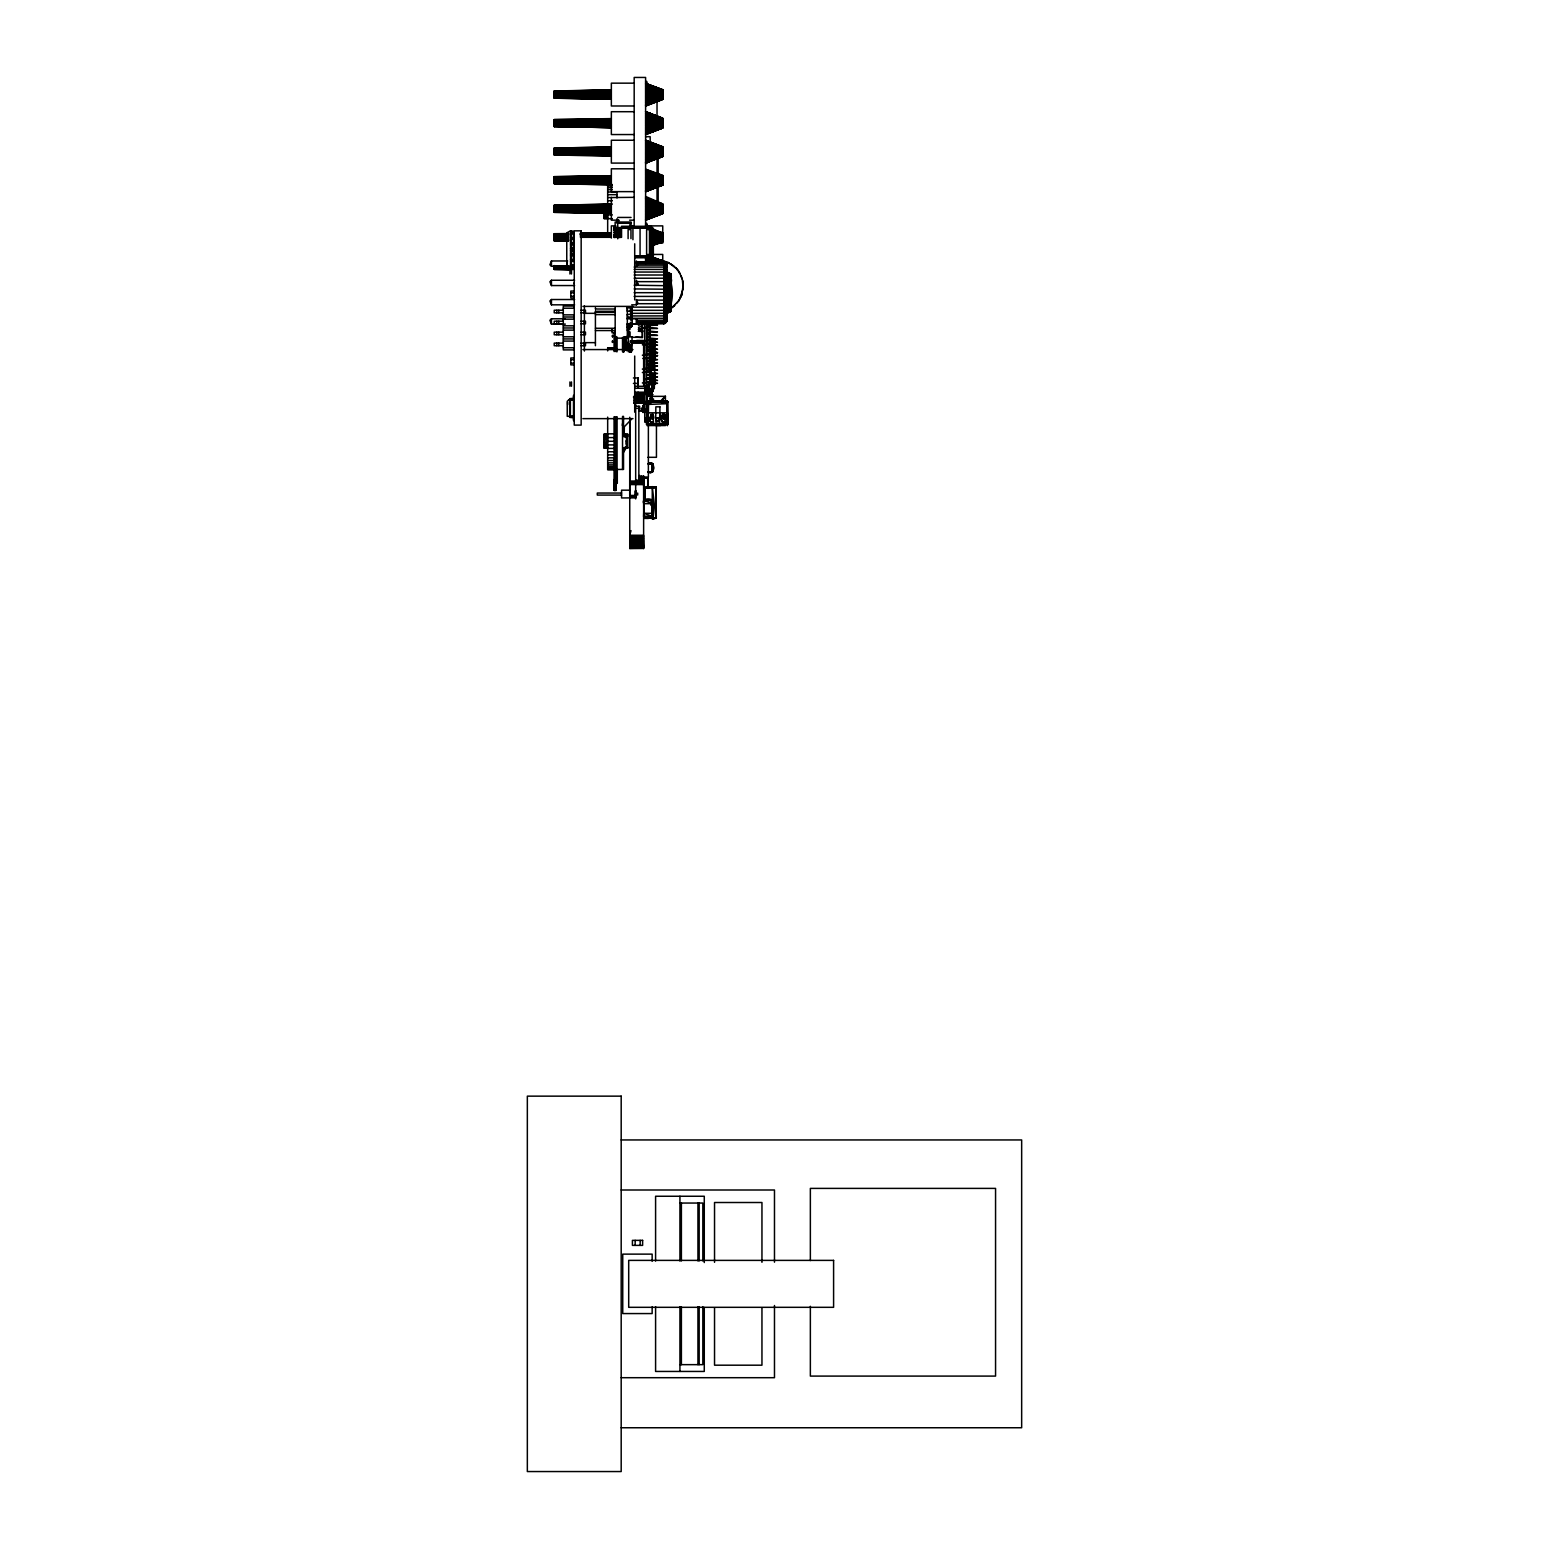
<?xml version="1.0" encoding="UTF-8"?>
<svg xmlns="http://www.w3.org/2000/svg" width="1549" height="1549" viewBox="0 0 1549 1549"><rect width="100%" height="100%" fill="white"/><g stroke="black" fill="none" stroke-linecap="round" stroke-linejoin="round"><path stroke-width="1.5" d="M615.166 233.376L614.082 234.867L614.062 237.5L615.166 237.5C616.696 233.609 612.533 230.588 615.166 233.86M622.562 425.685L623.24 416.41M627.016 343.452L624.189 343.452L624.402 350.268L624.925 337.159L624.886 344.323M625.719 337.159L625.118 344.323L625.389 337.159M628.139 351.623L628.139 342.116M629.746 417.243L629.707 495.448L635.671 495.448M631.237 344.807L631.237 352.01L631.585 344.807L627.945 344.807M631.527 344.807L631.334 352.049M631.605 351.642L631.585 344.807M643.203 399.022L643.203 398.016M642.99 411.937L643.145 408.742L643.125 412.576M643.222 398.016L643.222 399.022M642.854 324.69L643.203 322.87M643.261 410.253L642.874 411.472M644.132 487.625L643.745 477.847L643.919 488.187M644.674 487.567L644.578 501.547L644.674 487.567L656.195 487.219L656.156 518.218L644.539 517.502L655.924 518.237L652.265 518.721L655.924 518.237L652.265 518.179L652.265 486.676L644.926 487.451L644.946 501.566M667.193 401.114L646.572 401.114M647.095 392.691C645.081 380.318 652.013 392.246 649.767 388.935M646.959 398.674L647.037 398.267M647.85 386.882L649.902 389.864L648.973 387.192L646.572 387.076L646.572 389.573L649.902 389.69L648.508 386.921L649.864 389.864L647.985 389.903L649.922 389.767L649.631 388.412L647.734 388.47L646.591 393.562L648.741 393.485L649.825 391.297L648.741 393.465L646.591 393.64L649.902 390.813L648.973 393.31L646.591 393.562L649.593 390.987L648.257 387.018L646.591 386.921L646.572 390.58L649.418 390.813L648.973 393.31L646.572 393.272L649.864 391.045M647.927 486.541L647.927 484.818M647.927 481.913L647.927 485.67M646.572 390.406L649.902 390.561L647.772 393.504L649.844 390.542L648.973 393.291L647.753 393.62L649.864 390.561L648.973 393.117L646.572 393.427C651.548 393.911 649.244 389.109 646.572 389.399M646.572 389.07C654.085 390.948 644.5 385.527 648.644 387.618C648.799 394.298 649.573 385.469 646.727 386.456M646.572 392.168C657.725 390.29 639.698 396.35 649.709 389.961C650.348 388.121 645.004 386.437 648.973 387.482C648.063 394.201 652.381 386.534 646.591 386.843L649.302 387.715L646.572 387.211C654.162 387.444 645.042 393.601 647.443 392.788C653.078 391.82 644.655 388.45 648.237 386.882L646.591 386.843C649.612 386.34 650.406 392.284 647.85 393.601C647.075 393.736 651.413 390.135 644.771 391.277M646.572 388.76L648.663 389.089L648.489 393.446L649.709 390.522L647.734 390.406L649.612 388.76L648.973 387.211L646.591 387.018L649.554 388.412L648.237 388.392L648.973 387.734L649.593 389.496L648.741 387.211L646.591 386.921L648.508 387.076L648.837 391.355L648.489 387.908L646.572 388.47M655.672 424.503L656.137 425.452L655.982 421.812L659.506 421.812L660.242 425.53M659.642 417.92L656.098 417.92L656.292 421.057L656.524 418.191M656.389 418.075L656.389 420.979L659.39 420.979L659.39 418.075L659.235 420.689L656.505 420.747L659.584 420.999L659.777 412.828M655.827 423.652C654.646 427.524 668.122 423.864 656.137 425.336M667.329 418.191C668.335 434.572 667.89 402.527 666.767 418.191C667.832 395.092 667.387 447.816 667.116 413.951M616.27 482.707L616.27 484.701M624.383 344.323L624.402 337.159L624.228 344.323M624.731 344.323L624.615 337.159L624.286 350.268L624.189 343.452M625.486 344.323L625.99 337.159L625.893 350.268M625.932 337.159L626.028 344.323M627.093 442.181L627.093 440.342L626.435 444.408L626.435 440.323L626.454 442.181M643.029 323.005L643.067 323.993M646.436 401.636L667.89 401.636L644.171 401.636L644.287 403.844M647.637 488.225L647.927 477.75L639.001 477.673L647.831 477.847L647.927 488.419L647.656 478.021M647.346 391.084L649.883 390.987L648.257 393.465L649.341 390.542L647.346 389.748L649.302 390.251L649.186 391.723L646.727 393.291L649.244 392.091L649.38 390.561L647.346 390.755L649.651 390.619L648.024 393.427L649.128 393.059L648.005 393.427L649.399 390.561L648.489 393.427L646.591 393.562L648.741 393.407L648.489 389.883L647.753 393.582L649.302 390.619L648.508 386.921L649.709 389.961L647.346 390.406L649.902 390.716L647.54 390.522M647.366 386.882C648.876 389.148 651.393 391.374 646.979 393.582M647.056 393.272L649.263 392.768L646.591 393.349C651.664 392.981 647.908 383.668 648.818 392.42C650.077 387.831 646.94 396.002 649.38 392.42C647.869 388.296 649.07 393.523 649.283 392.42C650.135 389.206 647.598 395.828 648.779 390.987C648.876 388.547 648.76 385.972 646.979 386.94M647.734 389.728L649.825 389.186M649.825 391.297C646.436 391.297 647.947 395.072 649.283 391.723C644.171 395.014 652.129 391.161 647.734 390.077C649.573 388.392 650.173 393.988 646.572 393.117L648.702 392.42L648.218 389.07L648.257 392.691L649.283 391.548M654.898 340.064C651.258 337.179 650.832 346.318 652.691 339.754L646.572 339.56L649.98 339.56L650.018 340.993M654.414 424.271L648.934 424.503L653.852 424.31M654.356 357.277L654.743 355.283M646.572 358.322L654.743 356.832M656.292 517.889L655.905 487.064M659.951 424.542L660.939 424.503M665.896 424.174L655.169 424.29L665.896 424.136M615.185 231.111C611.952 228.265 617.935 231.459 614.082 232.892M616.27 484.217L616.212 490.336L616.231 489.174M623.008 424.445L622.562 425.607L622.543 423.574M623.995 341.922L624.015 337.159L624.034 344.323M624.266 350.268L624.208 337.159M624.421 337.159L624.46 350.268L624.402 343.452M627.093 443.304L627.093 444.408L627.074 442.762M643.222 410.059L643.087 410.175M642.971 402.178L643.242 402.391M646.727 393.291C649.128 393.988 650.58 389.438 648.276 391.723C654.472 394.782 653.775 386.553 652.187 383.436C653.484 386.379 654.782 394.976 648.198 391.897C650.018 389.535 646.223 387.25 648.954 387.424C647.23 387.463 651.606 388.954 647.346 387.502C645.391 388.16 652.265 388.334 648.257 387.076C645.507 386.108 652.052 388.044 647.908 389.186C650.657 391.49 649.321 386.379 647.095 387.134M647.133 392.884L648.489 393.369L649.38 391.045M646.959 390.755C650.309 391.645 650.367 386.263 646.572 387.812C648.218 386.011 651.393 390.096 646.572 387.579C649.612 384.617 648.45 390.658 649.554 389.128M649.283 388.935C647.424 384.81 650.58 391.432 648.14 389.051C650.193 389.167 645.856 386.108 649.36 388.412M648.237 389.922C648.605 387.831 650.832 390.154 647.346 387.308M650.212 324.438L657.512 324.98L649.96 325.619M652.942 370.385L653.271 365.351M643.9 503.677C640.202 497.287 655.982 497.384 652.652 503.677L643.706 503.677L643.726 500.191L652.652 500.191L652.652 516.785L643.648 516.495L643.706 513.3L652.729 513.3L652.439 516.959L644.19 516.785L652.652 516.785M652.671 500.037L652.478 516.495L652.729 500.482L643.648 500.482M653.058 368.681L652.826 370.385L654.569 370.385L654.588 365.061L648.876 365.002M655.924 518.218L652.265 518.625L656.156 517.792L656.156 487.18M667.561 413.951L666.883 420.495L667.387 413.951M614.082 231.982L615.185 230.704M631.005 344.807L630.792 351.972M647.133 387.424C651.045 391.548 649.631 386.94 647.908 390.077C648.121 391.49 650.832 392.381 646.572 392.555M649.302 390.987L647.772 393.349L649.767 390.987M649.283 389.864C648.605 391.239 647.966 385.411 649.147 388.237C648.16 389.845 649.709 386.224 647.385 387.599C647.23 387.85 651.18 388.141 646.572 388.179M647.734 388.76C649.128 389.031 647.966 388.586 649.147 388.47C647.598 382.526 650.541 397.841 648.179 384.462M650.406 339.696L651.761 340.025M654.743 344.556L654.394 342.949M667.58 423.613L667.329 422.625M629.727 351.972L629.165 344.807M630.172 351.972L629.456 344.807M630.482 351.972L630.424 344.807M647.056 387.928L649.128 388.179M648.237 388.973C649.128 386.65 648.295 390.406 648.663 389.728M647.927 477.75L647.85 488.342L647.927 477.75L647.695 486.134M649.108 390.987L647.385 393.252L649.321 391.355M649.302 392.42L646.572 392.304M650.851 375.42L649.844 375.574L652.303 374.994L649.941 375.536L650.018 374.219M652.168 360.084L652.187 357.625L654.394 359.058L653.949 340.354M614.101 229.601L614.14 227.141M642.854 409.401L643.125 410.001M646.572 393.194L649.128 392.613M648.973 388.102L646.572 387.695M649.186 392.42L647.734 392.575L648.741 393.272M654.937 376.659L654.491 381.364L654.491 376.969M615.224 227.451L615.185 229.949L614.101 229.949M615.108 227.141L615.205 229.271L614.101 229.271M646.611 393.117C651.567 391.239 646.533 390.58 649.573 391.897M648.741 387.095L649.147 388.644M648.954 392.768C647.54 392.981 649.38 391.568 647.753 393.194M652.478 361.169L652.981 369.088M648.198 471.942L652.729 471.593L652.478 463.596L652.652 471.806L648.198 471.98C655.401 475.988 655.053 460.208 648.198 463.635C655.576 459.511 655.324 475.737 648.315 471.98M623.027 425.162L623.24 424.581M631.721 319.985L631.837 307.302L627.326 307.902M644.791 392.207L644.771 394.182L644.752 392.207L635.4 392.207M644.771 386.301L644.752 388.276L635.4 388.276M647.482 393.272L648.257 392.575M652.729 367.249L652.187 361.401M647.734 391.568C657.938 395.557 649.844 381.674 652.594 384.152M652.884 414.377L653.446 422.199C645.023 425.53 653.755 406.187 653.562 418.307L650.619 418.307L651.103 414.435M652.884 415.055C649.689 413.486 648.295 425.297 653.523 422.374M652.478 463.596L652.652 471.806M644.539 501.586L644.539 487.877L652.265 486.676L655.905 517.947L656.292 487.548M662.314 422.199L665.044 422.238L664.579 416.061C653.872 417.765 671.859 431.029 664.811 414.551C660.416 412.208 661.791 422.083 662.314 422.238M664.482 415.055C660.068 414.512 666.051 417.804 664.482 414.919M649.128 390.116L648.276 391.568L652.652 391.452L652.71 383.842L652.652 391.723L652.187 383.726M652.323 463.538L648.198 463.577L652.497 463.751L648.257 463.577L652.187 463.519L652.187 472.058L648.198 471.709C657.976 476.802 650.251 451.746 652.613 471.516L652.729 464.042L648.198 464.042L652.187 463.674M650.018 337.527L649.98 336.094C645.526 334.836 645.526 338.805 649.98 337.527L650.018 336.094M649.98 336.094L649.98 332.628C645.526 331.37 645.526 335.339 649.98 334.061L650.018 329.163M650.018 330.924L649.98 329.163C645.526 327.904 645.526 331.873 649.98 330.595M646.572 327.129L646.572 325.697L650.309 324.806M646.572 354.857L646.572 353.424L649.98 353.424L650.018 354.857M650.793 350.055C646.398 348.506 644.597 352.378 649.98 351.391L650.018 349.958M650.018 347.925L649.98 346.492C645.526 345.233 645.526 349.203 649.98 347.925L649.844 344.149L650.793 344.323M646.572 344.459L646.572 343.026L649.98 343.026L650.018 344.459M652.652 378.324C650.406 375.207 641.964 379.931 649.98 379.118L650.018 377.685M650.018 379.118L649.98 374.219C640.337 375.303 654.298 375.342 654.569 375.729M642.351 372.554L649.98 370.753L649.98 374.219M646.572 368.72L646.572 367.287L649.98 367.287L649.98 370.753M649.98 367.287L649.98 363.821C645.526 362.543 645.526 366.532 649.98 365.254L650.018 363.821M649.98 363.821L649.98 360.355C645.526 359.078 645.526 363.066 649.98 361.788L650.018 360.355M646.611 385.333L646.727 389.128M646.572 382.584C645.952 380.086 654.569 383.319 652.632 378.324M649.98 322.947L649.98 327.129L642.854 328.156M649.98 344.459L649.844 340.431M650.018 367.287L649.98 368.72L642.351 369.088M650.018 353.424L649.98 358.322L642.854 358.458M649.98 385.333C642.506 384.655 653.329 386.688 649.98 379.118M649.98 372.186L650.018 370.753M643.9 513.3L643.648 516.495L652.729 516.495L652.439 500.191L644.19 500.191L652.187 500.095M654.801 380.338L654.607 378.924M650.716 383.358L652.129 384.075L651.219 383.165M631.547 324.206L663.747 323.78L666.786 320.701L666.477 273.186L663.747 272.043L634.161 272.043M614.12 227.955L616.212 227.587L616.27 234.364M648.644 392.981L647.346 393.175L649.07 392.091M631.876 310.342L663.747 310.342C674.861 312.666 674.454 278.936 666.999 278.375M652.323 365.428L652.729 361.633L652.516 367.229L652.574 361.246M652.478 391.897L652.652 383.939L652.652 391.452L648.276 391.413L649.205 390.619M651.161 375.652L652.671 375.323M652.555 365.428L652.652 361.633M652.652 383.958L652.439 391.548L652.187 383.958M652.652 464.042L652.439 471.651L652.187 464.042M625.699 350.268L626.106 343.452L626.106 350.268M631.547 322.405L631.721 326.51L631.721 323.935M647.463 393.582L648.257 393.582M652.187 391.432L652.439 383.842L652.478 391.432M652.323 513.3L652.187 516.495L644.19 513.3M629.746 458.601L629.804 435.366M627.326 311.252L631.547 310.942L631.876 307.651L631.314 314.234L627.326 314.447M642.854 406.283C643.997 403.824 643.261 410.717 643.145 405.761M652.187 505.361L652.652 500.191M631.547 314.079L631.876 307.651L631.547 310.942M656.156 518.218L656.195 487.586L644.926 487.451M652.865 505.361L653 500.037L653.136 505.361L651.374 505.361L651.684 500.037L651.548 505.361M627.326 317.351L631.547 316.945L631.024 314.35M614.14 227.238L616.192 227.141M670.833 311.078L671.279 306.721M681.792 294.736L683.012 285.791M683.09 288.366L682.354 279.401M612.145 329.027L612.145 330.886M652.613 503.677L652.729 513.3L652.729 500.482M670.039 298.434C670.543 301.397 661.307 295.607 671.337 295.414M662.701 414.435L662.217 418.307L665.16 418.307L664.482 414.377M650.89 414.745L650.619 418.307L650.967 414.551M662.488 414.745L662.217 418.307L662.546 414.551M631.876 318.281L663.747 318.281C668.529 314.021 668.084 323.296 663.747 322.889L636.426 322.889M671.337 298.066L670.039 301.145M683.322 288.404L679.062 300.525L666.786 312.685L671.279 309.393L671.279 310.594L670.833 311.504L670.833 273.863C670.117 279.149 666.089 269.468 663.747 267.067L634.161 267.067M654.433 360.084L654.975 359.426M670.485 306.276L666.786 311.194L670.485 309.335L671.337 306.799L671.279 304.901L666.786 307.089L666.999 276.787C664.231 269.042 671.956 276.981 671.279 280.466M671.279 300.467L670.039 303.662M631.876 326.006L631.876 322.889M616.192 490.452L614.14 490.336L615.166 482.204L614.082 482.204L614.062 479.551L615.166 479.551L614.062 480.616M636.426 261.8L663.747 261.568L663.747 323.78L666.709 321.224M666.786 320.256L663.747 323.567L665.063 323.257M670.833 310.633L671.279 309.761L670.833 311.31M631.547 316.945L631.024 307.748M666.786 309.316L671.337 302.926L669.807 302.965M631.876 316.964L631.837 319.036M652.865 368.236L649.67 367.636M653.949 384.152L653.949 374.606M649.844 359.387L654.394 359.058L652.168 359.387M669.555 292.684L669.052 312.356L667.638 312.704M666.786 307.089L667.27 304.282L669.052 303.798L669.555 308.057M634.161 296.421L663.747 296.421L664.424 292.684M666.844 301.997C674.086 298.454 666.38 285.093 669.555 277.29L666.844 275.877M666.786 299.654L663.747 300.119L664.424 269.449L634.161 269.39M631.314 317.119L631.876 314.137M666.709 309.568L665.063 310.187M666.786 303.004L663.747 303.701L664.424 300.39M671.337 300.603L669.052 301.242L669.555 298.763M667.019 403.708L646.475 404.483M666.786 306.199L663.747 307.128L664.424 304.107M669.555 304.243L669.555 301.61M647.734 391.723L648.876 392.091M631.876 313.305L663.747 313.305L665.063 310.787L663.747 310.342L664.424 307.631M649.825 389.941L647.54 389.98M650.386 357.683L650.231 360.142L651.761 360.123L650.386 359.465M650.154 398.016C660.532 400.978 643.668 398.016 652.516 399.39M648.237 424.678L648.198 412.828L667.329 412.828M631.005 530.649L629.746 535.257L643.629 535.257M631.876 315.957L664.424 315.899L664.424 310.923M654.027 375.09L646.572 374.935M680.805 297.137L682.122 293.419M681.328 295.956L682.354 293.497M667.58 401.365L667.755 424.697L667.58 401.501M632.302 325.058L631.334 325.793M670.485 309.335L671.279 308.232L664.424 316.596L663.747 318.281L665.644 318.378M667.27 313.266L666.786 314.466L667.27 313.053M671.104 310.884L671.104 274.289M669.052 298.492L670.039 295.723M636.426 300.119L663.747 300.119L665.063 296.537L666.786 296.188M636.426 303.701L663.747 303.701L665.063 300.332L663.747 300.119M647.734 391.084L648.857 390.251L648.489 391.684M669.807 282.383C672.421 283.196 671.917 277.639 669.555 277.29M652.884 368.159L646.572 368.004M631.876 320.217L631.876 307.128L663.747 307.128L665.063 304.011L663.747 303.701M669.052 303.798L670.039 301.532L669.052 301.242M663.747 310.342L665.063 307.515L663.747 307.128M664.424 315.899C669.342 313.692 665.412 310.536 663.747 315.957L663.747 323.567M644.016 405.47L643.164 407.058M631.489 419.237L624.344 426.75L624.17 436.876M680.766 297.021L678.907 300.525M664.424 318.881L663.747 320.217L636.426 320.217M654.433 383.939L654.317 388.683L650.967 389.573M669.807 305.076L671.337 305.076L670.039 305.947M654.917 377.433L654.317 359.213M647.734 388.47L648.721 389.38M636.426 281.647L663.747 281.647C668.064 284.416 667.677 277.561 663.747 278.22L634.161 278.22M648.837 391.355L652.187 391.82L648.237 391.471M626.474 446.461L622.64 452.598L626.474 446.461L626.474 438.27L622.717 432.132M671.279 302.791L671.337 305.017M667.309 424.678L666.999 401.094M669.052 306.102L670.485 303.972M664.424 320.759L666.709 318.126L663.747 321.766L636.426 321.766M648.644 392.42L648.663 392.11M678.888 300.39L676.506 303.43M671.279 278.626L671.279 275.954M654.898 378.305L654.491 377.394L654.53 378.518M648.721 391.045L647.985 391.858M665.141 396.35L661.036 400.61M631.024 327.381L627.326 327.362M664.424 322.192L666.709 319.559L664.424 323.16M654.607 365.061L653.058 365.351M648.044 425.142L648.179 412.828M567.65 260.968L551.444 260.968L549.914 264.763L551.444 266.273L569.974 266.273M574.602 280.253L551.444 280.253L549.914 281.763L551.444 285.558L574.602 285.558M617.741 220.713L617.722 219.571L618.961 220.713M574.602 299.519L551.444 299.519L549.914 301.029L551.444 304.824L574.602 304.824M573.924 291.309L574.253 292.296M565.346 318.784L551.444 318.784L549.914 320.314L551.444 324.109L565.346 324.109M636.426 304.824L637.936 303.314L636.426 299.519L636.426 304.824L631.702 304.824M626.977 324.109L636.426 324.109L637.936 322.579L636.426 318.784L626.977 318.784M646.533 404.173L644.171 403.766M659.099 424.136L660.745 424.503M668.548 281.531L669.555 275.645L666.844 274.057M663.747 269.39L663.747 261.568M666.786 278.258L671.337 280.33L669.807 280.272M636.426 263.582L663.747 263.582C668.277 265.441 667.793 270.01 663.747 267.067C668.432 266.99 668.839 278.878 663.747 275.006L634.161 275.006M654.588 381.19L654.201 381.577M643.726 500.191L644.19 517.037L652.458 516.959L644.19 516.495M673.679 306.276L674.841 305.443M666.786 280.776L671.337 282.421L666.999 276.787M664.424 266.467C664.366 265.131 669.381 267.183 663.747 265.131L636.426 265.131M673.854 306.276L669.517 309.142M649.999 325.619L649.98 329.163M654.181 383.087L649.36 383.436M666.709 289.218L634.161 288.927M672.692 306.876L671.646 307.612M654.491 360.007L649.767 360.142M668.548 312.259C673.951 310.071 663.63 314.35 670.485 311.426M666.786 283.525L671.337 284.745L671.279 282.557M666.709 265.789L664.424 263.156L664.424 264.589M667.638 312.898L670.039 311.233M647.734 390.929L648.934 390.522M670.485 311.678L669.052 312.356M627.326 325.619C632.999 323.935 631.702 326.452 627.326 326.762M627.326 324.128L631.024 323.993L631.314 322.618M669.439 308.929L670.388 308.29M573.575 261.239L573.595 231.363L570.535 230.84L566.76 232.873L566.76 265.925L570.535 267.977L573.595 267.454M649.283 389.128L648.392 389.167M649.573 388.605L647.985 388.973M670.039 283.816L671.279 287.378L666.844 286.623M642.854 330.731L638.44 331.254L642.254 330.382M642.351 344.827L650.793 344.594M642.351 355.224L650.793 355.07M642.351 382.952L649.98 382.584M648.45 391.413L648.237 391.955M648.392 390.309L649.902 390.58M646.165 262.652L647.521 262.13M665.896 310.458L668.277 309.49L668.064 308.27M668.355 309.723L666.999 310.226L666.999 309.103M671.279 295.356L670.039 295.588M631.334 325.387L629.301 324.264M664.424 263.156C665.102 263.214 669.149 265.092 663.747 262.478L636.426 262.478M670.485 273.689L668.064 273.534L666.786 271.559M662.74 99.426L645.604 105.99L662.74 99.407L662.74 89.745L645.604 83.51M645.604 196.433L662.74 203.926L662.74 213.607L645.604 220.171L662.74 213.084L645.604 218.641L662.74 212.658L645.604 217.944L662.74 212.329L645.604 217.17M662.74 242.109L651.451 245.884M647.443 262.343L651.219 260.91M647.598 262.343L650.018 261.491M662.74 148.104L645.604 143.263L662.74 147.775L645.604 142.489L662.74 147.484L645.604 140.281L662.74 146.826L662.74 156.507L645.604 162.587M662.74 213.607L645.604 219.222M645.604 105.487L662.74 99.02L645.604 105.777M662.74 127.56L645.604 133.582M645.604 191.127L662.74 184.66L645.604 191.534L662.74 184.834L645.604 191.418L662.74 185.067L662.74 175.366L645.604 169.151M647.346 387.947L648.257 387.928M645.604 162.877L662.74 156.43M645.604 219.977L662.74 213.51L645.604 219.822M665.78 310.691L666.941 310.013M647.753 133.388L662.74 127.812L645.604 134.337L662.74 127.967L662.74 118.286L645.604 111.722L662.74 118.692L645.604 111.722L662.74 118.363L645.604 111.741L662.74 118.324L647.753 112.845M645.604 162.258L662.74 156.197M645.604 190.817L662.74 184.757M645.604 105.042L662.74 99.02M645.604 160.07L662.74 155.229L645.604 161.561L662.74 155.868M652.032 244.955L662.74 240.87L652.032 243.89M631.024 327.207L630.366 322.231M660.59 185.28L645.604 190.411L660.59 185.454M652.032 245.304L662.74 241.625L651.451 245.245M630.695 326.665L630.366 327.362M662.74 127.328L645.604 133.02L662.74 126.689L645.604 131.529M662.74 184.408L645.604 190.101L662.74 183.789L645.604 188.61M668.548 279.711L669.052 286.855L668.064 287.049M648.276 391.665L647.908 391.297M647.753 103.454L662.74 98.633L645.604 104.461L662.74 98.149L645.604 102.97M649.883 131.297L660.59 127.87M652.032 159.16L662.74 155.733M654.162 187.022L660.59 184.951M656.311 214.885L662.74 212.813M648.508 393.465L646.591 393.601M647.346 387.502L646.611 387.482M652.032 243.038L662.74 239.611L652.032 241.567M649.864 261.491L651.064 260.91M666.999 304.514L666.786 298.88M662.74 97.761L645.604 102.079L662.74 97.335L645.604 100.975L662.74 96.89L645.604 100.007M662.74 126.302L645.604 130.619L662.74 125.876L645.604 129.516L662.74 125.43L645.604 128.567M662.74 154.842L645.604 159.16L662.74 154.435L645.604 158.056L662.74 153.971L645.604 157.107M662.74 183.402L645.604 187.719L662.74 182.976L645.604 186.616L662.74 182.53L645.604 185.648M662.74 211.942L645.604 216.26L662.74 211.516L645.604 215.156L662.74 211.071L645.604 214.188M652.032 243.193L662.74 240.482M666.786 289.547L671.337 289.953L670.039 289.624M650.212 377.356L650.425 377.298A2.111 2.111 0 0 1 652.904 379.389A2.111 2.111 0 0 1 650.406 381.461M651.103 261.142L655.053 260.271L652.516 260.871M670.039 274.134L667.638 272.663M662.74 96.406L645.604 98.865L662.74 95.902L645.604 97.451L662.74 95.38L645.604 96.464M662.74 124.946L645.604 127.425L662.74 124.443L645.604 125.992L662.74 123.92L645.604 125.004M662.74 153.487L645.604 155.965L662.74 152.983L645.604 154.551L662.74 152.46L645.604 153.545M662.74 182.046L645.604 184.505L662.74 181.543L645.604 183.092L662.74 181.02L645.604 182.104M662.74 210.587L645.604 213.065L662.74 210.083L645.604 211.632L662.74 209.56L645.604 210.645M662.74 239.127L652.032 240.676L662.74 238.623L652.032 239.592M663.747 261.8C669.091 264.918 665.373 262.478 664.424 262.188M670.485 279.072L667.638 279.44M643.919 323.509L643.242 322.308M644.946 487.974L655.905 487.586M649.98 328.582L657.512 328.446L649.98 327.71M649.98 332.048L657.512 331.912L649.98 331.176M649.98 335.513L657.512 335.378L649.98 334.642M649.98 338.979L657.512 338.844L649.98 338.108M649.457 342.213L657.512 342.31L649.98 341.574M649.98 345.911L657.512 345.175L649.98 345.04M649.844 349.609L657.512 349.241L649.98 348.506M649.98 351.972L657.512 352.707L649.844 352.959M657.512 352.707L656.156 351.972M649.98 356.309L657.512 355.573L649.844 355.67M649.98 359.775L657.512 359.639L649.98 358.903M649.98 363.24L657.512 363.105L649.98 362.369M649.167 366.629L657.512 365.971L648.779 366.067M649.98 370.172L657.512 370.037L649.98 369.301M649.98 373.638L657.512 373.503L649.98 372.767M649.98 377.104L657.512 376.969L649.98 376.233M649.98 380.57L657.512 380.434L649.98 379.699M649.98 384.036L657.512 383.3L649.36 383.106M648.721 390.89L648.489 390.716M639.021 323.199L642.254 323.238L642.254 337.314L631.566 337.314M638.44 325.251L642.254 324.38M638.44 327.246L642.254 326.374M642.254 328.388L638.44 329.24L639.021 328.388M652.807 365.932L654.336 365.816M654.917 260.503L656.195 260.193M634.374 397.435L643.629 396.912L634.374 396.738M634.374 397.957L643.629 397.435L634.374 397.609M634.374 398.5L643.629 397.957L634.374 398.151M639.001 478.021L647.385 478.273M636.697 395.75L643.629 395.886L634.374 396.389L643.629 396.389L634.374 396.215M639.001 477.499L643.629 477.247M636.697 394.84L643.629 394.511M646.185 394.55L652.729 394.646L648.257 394.124M665.063 296.537L663.747 296.421M629.746 481.642L643.629 481.642L629.746 482.088L643.629 482.32L629.746 483.288L643.629 483.288M634.374 403.147L643.629 403.166L634.374 403.127L643.629 403.166L634.374 403.089L643.629 402.856L634.374 402.566L643.629 402.391L634.374 402.295L643.629 402.082L643.629 392.73L636.697 393.097L643.629 393.136L636.697 394.104L643.629 393.911M652.439 500.191L644.19 500.482L652.323 503.677L652.613 513.3M645.604 95.205L662.74 94.838M645.604 123.746L662.74 123.397M645.604 152.305L662.74 151.938M645.604 180.846L662.74 180.478M645.604 209.386L662.74 209.038M652.032 237.81L662.74 237.578M634.374 396.041L643.629 395.886M634.374 397.086L643.629 396.912M634.374 398.674L643.629 399.022M634.374 399.7L643.629 399.526L634.374 399.371M554.252 98.149L611.352 99.136L554.252 98.187L554.252 90.965L611.352 89.978M554.252 91.004L611.352 90.171L554.252 91.236L575.666 91.023M554.252 126.728L554.252 119.525L611.352 118.615M554.252 119.68L611.352 119.021M554.252 148.065L611.352 147.078L554.252 148.084L554.252 155.268M611.352 147.407L554.252 148.317L563.778 148.297M611.352 184.815L554.252 183.789L554.252 176.605L611.352 175.715M554.252 176.76L611.352 175.947M554.252 205.165L611.352 204.197L554.252 205.243L554.252 212.368L611.352 213.355M554.252 205.417L611.352 204.487M554.252 240.831L568.541 241.082L554.252 240.889L554.252 233.705L568.541 233.531M611.352 232.815L580.43 233.241L611.352 233.028M554.252 233.86L568.541 233.725L554.252 234.093M636.697 395.053L643.629 394.937L636.697 395.518M634.374 400.184L643.629 400.029L634.374 399.874M634.374 400.649L643.629 400.494L634.374 400.339M639.001 476.376L643.629 476.298M601.845 90.617L611.352 90.462M554.252 91.507L611.352 90.655M554.252 120.047L611.352 119.196L566.159 120.047M587.555 147.93L611.352 147.562L554.252 148.588M554.252 176.993L599.463 176.296M554.252 177.148L611.352 176.296M573.285 205.243L611.352 204.642L554.252 205.688M580.43 233.686L587.555 233.57M568.541 234.015L554.252 234.228L568.541 234.209M580.43 233.841L611.352 233.396M634.374 401.094L643.629 400.959L634.374 400.804M629.746 482.533L643.629 482.32M554.252 91.681L575.666 91.372M611.352 91.12L554.252 91.875L575.666 91.817M554.252 120.415L611.352 119.66M563.778 148.627L554.252 148.762L611.352 148.22M599.463 176.683L554.252 177.322L611.352 176.76M599.463 205.223L611.352 205.068M554.252 206.056L611.352 205.301M580.43 234.035L587.555 233.938M554.252 234.596L568.541 234.422M580.43 234.248L611.352 233.86M646.185 394.646L652.187 394.104L652.187 398.267M601.845 120.047L611.352 119.931M554.252 149.169L563.778 149.053M582.811 177.38L599.463 177.167M580.43 234.499L587.555 234.402M636.697 393.504L643.629 393.427M648.257 394.162L652.323 394.124M634.374 401.869L643.629 401.753L634.374 401.23M554.252 92.32L611.352 91.681M554.252 120.861L611.352 120.222M554.252 149.401L611.352 148.781M554.252 177.941L611.352 177.322M554.252 206.501L611.352 205.862M554.252 235.041L568.541 234.886M580.43 234.751L611.352 234.422M669.807 305.521L671.337 305.502M554.252 92.824L611.352 92.34M554.252 121.364L611.352 120.88M554.252 149.904L611.352 149.42M554.252 178.464L611.352 177.961M554.252 207.004L611.352 206.52M554.252 235.545L568.541 235.429M580.43 235.332L611.352 235.061M669.807 304.224L671.337 304.204M636.697 392.962L643.629 392.904L636.697 392.691M669.807 301.358L671.337 301.358M554.252 93.385L611.352 93.037M554.252 121.926L611.352 121.596M554.252 150.466L611.352 150.137M554.252 179.006L611.352 178.677M554.252 207.566L611.352 207.237M554.252 236.106L568.541 236.029M580.43 235.951L611.352 235.777M669.807 299.46L671.337 299.46M554.252 93.966L611.352 93.792M554.252 122.507L611.352 122.352M554.252 151.066L611.352 150.892M554.252 179.607L611.352 179.432M554.252 208.147L611.352 207.992M554.252 236.707L568.541 236.648M580.43 236.629L611.352 236.532M669.807 297.331L671.337 297.331M643.629 403.011L634.374 403.05L643.629 403.011L643.629 410.253M669.807 295.046L671.337 295.046M645.604 81.439L646.746 81.439L646.746 85.292M645.604 82.31L646.746 82.31M634.18 83.162L611.352 83.162L611.352 105.99L634.18 105.99M554.252 94.586L611.352 94.586M634.18 111.702L611.352 111.702L611.352 134.55L634.18 134.55M554.252 123.126L611.352 123.126M645.604 136.699L650.173 136.699L650.173 143.554M634.18 140.243L611.352 140.243L611.352 163.09L634.18 163.09M554.252 151.666L611.352 151.666M645.604 162.509L646.746 162.509M645.604 163.419L646.746 163.419L646.746 161.173M634.18 168.802L611.352 168.802L611.352 191.631L634.18 191.631M554.252 180.207L611.352 180.207M607.673 184.563L612.339 184.563M607.673 185.899L612.339 185.899M607.673 187.603L612.339 187.603M607.673 189.656L612.339 189.656M607.673 192.018L617.005 192.018L617.005 198.001M607.673 194.671L617.005 194.671M607.673 197.575L634.18 197.343M607.673 200.731L612.339 200.731M612.339 204.081L604.091 204.313L607.673 205.03M604.091 204.487L607.673 204.487M554.252 208.766L611.352 208.766M607.673 213.084L604.091 213.084L604.091 218.661L612.339 218.661M604.091 214.595L607.673 214.595M607.673 214.904L612.339 214.904M604.091 215.95L607.673 215.95M604.091 217.092L607.673 217.092M617.741 217.441L631.063 217.441M604.091 217.944L607.673 217.944M604.091 218.467L607.673 218.467M618.826 220.113L611.352 220.171L611.352 197.343M629.61 220.171L634.18 220.171M617.741 223.269L631.063 223.269M645.604 223.366L646.746 223.366L646.746 226.135L645.604 224.198L646.746 224.198M645.604 224.857L646.746 224.857M645.604 225.205L646.746 225.205M615.921 225.883L611.352 225.883L611.352 238.081M629.61 225.883L634.18 225.883M647.753 225.883L662.74 225.883L662.74 243.019L658.461 243.019M617.741 227.606L652.013 227.606L652.013 256.437L634.896 256.437M614.12 227.761L616.231 228.168L614.12 228.168M617.741 228.187L651.451 228.187L651.451 255.875L635.322 255.875M652.013 228.187L653.349 228.187L653.349 255.875L652.013 255.875M614.101 228.671L617.741 228.671M615.205 228.962L614.12 228.419L616.231 228.962M617.741 229.252L619.406 229.252L619.406 235.932L617.741 235.932M617.741 229.581L617.741 231.15M614.101 230.317L615.185 230.317M615.185 231.537L614.082 232.427L615.166 232.427M617.741 231.808L617.741 233.376M570.535 232.098L574.253 232.098M651.451 233.086L662.74 235.003M570.535 233.822L574.253 233.822M617.741 234.035L617.741 235.603M614.082 234.364L615.166 234.364M614.082 234.867L615.166 234.867M651.451 234.945L662.74 236.513M615.166 235.39L614.082 235.913M574.253 236.029L574.253 237.249M614.062 236.978L615.166 236.978M554.252 237.307L568.541 237.307M580.43 237.307L611.352 237.307M570.535 237.578L574.253 237.578M617.741 237.462L620.336 237.462M651.451 238.817L662.74 238.101L651.451 239.456M570.535 239.301L574.253 239.301M570.535 243.057L574.369 242.922M570.535 244.781L574.253 244.781M574.253 248.111L570.807 248.111L570.807 251.558L574.253 251.558M570.535 248.537L574.253 248.537M570.535 250.26L574.253 250.26M570.535 254.017L574.253 254.017M652.032 254.443L662.74 254.443L662.74 262.672L645.604 259.457L660.59 262.633M570.535 255.759L574.253 255.759M635.361 257.773L651.451 257.773L651.451 256.437M570.535 259.496L574.253 259.496M574.253 259.767L570.807 259.767L570.807 266.68L574.253 266.68M658.79 260.213L656.35 260.426M657.473 260.387L660.242 260.309M661.365 260.484L660.087 260.309L666.38 261.82M652.032 256.979L662.74 261.065L649.883 256.476L662.74 261.239L647.753 256.127L668.916 262.846L667.735 262.304M570.535 261.239L574.253 261.491M669.788 263.64L668.645 263.04M670.891 264.298L676.042 268.345L675.287 267.28M570.535 264.995L574.253 264.937M554.252 265.847L568.541 265.847M674.338 266.409L672.111 264.821M570.535 266.718L573.963 266.718M678.694 271.211L677.746 270.165L680.069 273.398M677.571 270.3L676.932 269.158L677.92 270.165M679.043 272.392L681.018 275.799M680.844 275.799L682.296 279.44M574.253 282.654L574.253 283.874M682.857 283.235L683.128 284.513M634.161 285.229L666.786 285.694L666.709 282.48M574.253 291.057L570.807 291.057L570.807 297.97L574.253 297.97M570.807 292.8L574.253 292.8M634.161 292.684L671.337 292.684M570.807 296.246L574.253 296.246M574.253 306.044L563.294 306.044L563.294 349.9L574.253 349.9M582.889 306.392L632.979 306.392M627.326 307.051L627.326 310.787M563.294 308.212L574.253 308.212M595.455 309.006L615.185 309.006M563.294 310.226L554.232 310.226L554.232 312.821L563.294 312.821M580.991 310.226L585.483 310.226L585.483 312.821L580.991 312.821M595.455 311.272L615.185 311.272M595.455 312.336L615.185 312.336M584.399 313.324L595.416 313.324M595.455 314.621L615.185 314.621M563.294 314.854L574.253 314.854M627.326 314.873L627.694 317.429M563.294 317.003L574.253 317.003M563.294 319.171L574.253 319.171M563.294 321.205L554.232 321.205L554.232 323.78L563.294 323.78M580.991 321.205L585.483 321.205L585.483 323.78L580.991 323.78M632.224 324.477L632.224 317.661M632.128 325.445L630.23 325.793M563.294 325.813L574.253 325.813M646.572 326.413L649.98 326.413M563.294 327.981L574.253 327.981M595.455 328.272L615.185 328.272M638.44 329.24L642.254 329.24M646.572 329.879L649.98 329.879M563.294 330.131L574.253 330.131M595.455 330.557L615.185 330.557M627.326 330.673L627.694 323.702M628.487 330.615L628.797 336.54M638.44 331.254L642.854 331.622M563.294 332.164L554.232 332.164L554.232 334.758L563.294 334.758M580.991 332.164L585.483 332.164L585.483 334.758L580.991 334.758M628.797 331.989L630.075 331.989L630.075 336.54M615.185 332.822L612.068 332.822L612.145 328.756M646.572 333.345L649.98 333.345M563.294 336.791L574.253 336.791M628.391 336.753L632.011 336.753L632.011 344.401L628.391 344.401M646.572 336.811L649.98 336.811M615.185 338.147L627.326 338.147L627.326 306.992M563.294 338.941L574.253 338.941M651.761 339.676L650.348 339.676L650.425 342.271M655.072 340.393L655.15 359.058M636.697 340.451L643.629 340.451M654.336 340.644L651.761 339.773M563.294 341.09L574.253 341.09M630.172 340.993L649.98 340.993L649.98 337.527M630.462 341.438L645.488 341.438M632.069 341.748L643.629 341.748L643.629 385.43M630.172 342.406L643.629 342.406M584.399 342.639L595.416 342.639M563.294 343.123L554.232 343.123L554.232 345.717L563.294 345.717M580.991 343.123L585.483 343.123L585.483 345.717L580.991 345.717M632.069 343.045L643.629 343.045M652.439 343.471L651.49 348.176M646.572 343.742L649.98 343.742M651.761 343.646L652.439 344.072M652.439 346.202L651.761 346.647M650.793 346.879L649.844 347.499L650.793 344.149M646.572 347.208L649.98 347.208M563.294 347.75L574.253 347.75M614.663 347.809L607.673 347.809L607.673 350.907M607.673 348.022L614.663 348.022M652.439 348.176L651.258 348.002L651.761 343.471M607.673 348.602L614.663 348.602M652.439 348.932L651.49 356.367M582.889 349.571L632.979 349.571M628.817 349.997L631.605 349.997M652.439 350.287L651.761 350.732M646.572 350.674L649.98 350.674M650.793 351.139L649.844 354.314M652.439 351.662L651.296 352.088M646.572 354.14L650.793 354.14M651.761 354.547L652.439 354.992M652.439 355.747L651.374 356.193M574.253 357.974L570.807 357.974L570.807 364.886L574.253 364.886M574.253 359.213L573.943 357.993M570.807 359.697L574.253 359.697M646.572 361.072L649.98 361.072M570.807 363.163L574.253 363.163M574.253 363.647L573.943 364.867M646.572 364.538L649.98 364.538M648.895 366.222L652.981 366.222M652.807 366.919L654.143 366.919M652.787 368.952L654.336 368.681M648.876 369.088L652.787 369.088M646.572 371.47L649.98 371.47M646.572 372.186L650.735 371.954M648.837 374.606L655.014 374.606L655.014 384.152L648.837 384.152M649.031 375.226L654.975 376.078M649.709 375.904L654.956 376.446M633.425 377.956L638.265 377.956L638.265 387.521L638.13 377.956M646.572 378.401L649.98 378.401M654.917 381.325L654.22 383.552M646.572 381.867L649.98 381.867M633.425 383.416L637.704 383.416M649.108 383.552L654.937 383.552L654.917 380.744M635.419 386.301L645.255 386.301M644.81 387.928L647.23 387.753L647.23 385.294M647.734 390.251L648.992 389.632M648.179 393.775L647.23 394.453M635.419 394.182L645.255 394.182M646.92 396.35L665.508 396.35M633.425 397.067L638.265 397.067L638.265 392.284L638.13 397.067M646.92 400.61L661.636 401.327L665.354 396.35L665.508 402.721M646.707 402.159L667.329 402.159M667.89 402.45L657.88 401.636M574.253 403.514L574.253 404.754M635.671 406.206L639.64 406.38L639.64 410.988M636.736 408.355L639.64 408.355M574.253 409.188L574.253 410.427M646.475 409.091L647.54 409.091M646.475 412.75L647.405 412.208L644.171 412.034L644.326 409.807L647.269 409.13M638.846 410.988L643.609 410.988M667.038 414.009L667.329 423.361M646.475 417.339C650.135 417.184 645.759 422.199 644.733 418.114L644.733 322.386M648.198 418.211L644.733 418.114L646.553 418.52L646.553 419.915L644.733 419.721M582.889 418.637L632.979 418.637M644.733 418.733L646.553 418.927M644.733 419.14L646.553 419.527M646.553 420.612L644.733 419.334M644.752 421.076L646.572 421.58M644.752 421.347L646.572 421.464L644.752 420.612M644.752 421.58L646.572 421.87M644.752 421.948L647.095 422.122M650.716 422.199L653.446 422.199M667.851 422.935L667.29 414.009L667.503 423.187M646.32 424.136L667.89 424.136M646.92 425.549L665.508 425.549M623.376 432.132L627.132 438.27L627.055 446.461L623.376 452.598M614.663 433.836L604.091 433.836L604.091 448.184L607.673 448.184M624.17 434.03L627.752 434.03L627.752 448.184L624.17 448.184M604.091 434.553L607.673 434.553M624.17 434.553L627.752 434.553M604.091 435.405L607.673 435.405M624.17 435.405L627.752 435.405M604.091 436.547L607.673 436.547M624.17 436.547L627.752 436.547M607.673 437.593L614.663 437.593M604.091 437.902L607.673 437.902M604.091 439.413L607.673 439.413M604.091 441.02L607.673 441.02M607.673 441.291L614.663 441.291M604.091 442.607L607.673 442.607M604.091 444.118L607.673 444.118M607.673 444.912L614.663 444.912M604.091 445.473L607.673 445.473M604.091 446.615L607.673 446.615M604.091 447.467L607.673 447.467M624.17 447.467L627.752 447.467M604.091 447.99L607.673 447.99M624.17 447.99L627.752 447.99M607.673 448.416L614.663 448.416M607.673 451.766L614.663 451.766M607.673 454.903L614.663 454.903M647.908 457.304L656.447 457.304L656.447 424.445M607.673 457.826L614.663 457.826M607.673 460.479L614.663 460.479M607.673 462.841L614.663 462.841M607.673 464.874L614.663 464.874M607.673 466.578L614.663 466.578M607.673 467.934L614.663 467.934M607.673 468.902L614.663 468.902M607.673 469.483L614.663 469.483M614.663 469.676L607.673 469.676L607.673 417.107M638.846 477.034L648.373 477.034L648.373 425.142M639.001 478.544L643.629 478.544L639.001 478.37M639.001 479.067L643.629 479.067M639.001 479.59L643.629 479.59M635.671 480.229L643.629 480.132M639.001 480.655L643.629 480.655M614.082 481.158L615.166 481.158M629.746 481.158L643.629 481.158M614.082 481.681L615.166 482.707L614.082 482.707M635.671 482.223L639.64 482.223L639.64 475.407M614.082 483.23L617.296 483.307L617.296 468.863M614.082 482.204L615.166 483.733M629.746 483.617L643.629 483.617M629.746 484.121L643.629 483.888M614.082 483.733L615.166 484.217M629.746 484.295L643.629 484.43L629.746 484.508M614.082 484.701L615.166 484.701M614.082 484.217L615.166 485.166M614.082 485.612L615.185 485.612M614.082 486.057L615.185 486.463L614.082 485.166M614.082 486.463L615.243 490.471L614.14 490.413M615.185 487.993L614.101 488.632L615.205 488.903M614.101 488.322L615.205 488.322L614.101 486.87M614.101 488.632L615.205 489.174L614.12 489.174M615.205 489.639L614.12 489.407L615.224 490.336M629.668 490.181L621.575 490.181L621.575 497.945L635.671 497.849M621.575 493.047L597.294 493.047L597.294 495.08L621.575 495.08M629.707 496.222L635.671 496.222M629.707 497.093L635.671 497.093M643.648 500.037L653.155 500.037M643.745 518.353L648.45 518.45M629.746 535.915L643.629 535.915M629.746 536.574L643.629 536.574M629.746 537.213L643.629 537.213M629.746 537.871L643.629 537.871M629.746 538.51L643.629 538.51M629.746 539.129L643.629 539.129M629.746 539.749L643.629 539.749M629.746 540.369L643.629 540.369M629.746 540.969L643.629 540.969M629.746 541.55L643.629 541.55M629.746 542.131L643.629 542.131M629.746 542.673L643.629 542.673M629.746 543.215L643.629 543.215M629.746 543.738L643.629 543.738M629.746 544.222L643.629 544.222M629.746 544.706L643.629 544.706M629.746 545.151L643.629 545.151M629.746 545.577L643.629 545.577M629.746 545.984L643.629 545.984M629.746 546.352L643.629 546.352M629.746 546.7L643.629 546.7M629.746 547.029L643.629 547.029M629.746 547.32L643.629 547.32M629.746 547.591L643.629 547.591M629.746 547.823L643.629 547.823M629.746 548.21L643.629 548.346L629.746 548.617L629.746 419.624M621.188 1139.948L1021.662 1139.948L1021.662 1427.752L621.188 1427.752M621.188 1190L774.481 1190L774.481 1262.183M680.108 1203.05L702.839 1203.05L702.839 1260.944M680.108 1364.65L702.839 1364.65L702.839 1306.775M621.188 1377.7L774.481 1377.7L774.481 1305.517M669.807 290.302L671.337 290.302M554.252 95.186L611.352 95.36M554.252 123.726L611.352 123.901M554.252 152.286L611.352 152.441M554.252 180.826L611.352 181.001M554.252 209.367L611.352 209.541M554.252 237.926L568.541 237.965M554.252 266.467L568.541 266.505M669.807 288.017L671.337 288.017M669.807 285.887L671.337 285.887M554.252 95.786L611.352 96.115M554.252 124.327L611.352 124.656M554.252 152.867L611.352 153.196M554.252 181.427L611.352 181.756M554.252 209.967L611.352 210.296M554.252 238.507L568.541 238.585M554.252 267.048L568.541 267.144M669.807 283.99L671.337 283.99M554.252 96.328L611.352 96.832M554.252 124.888L611.352 125.372M554.252 153.428L611.352 153.913M554.252 181.969L611.352 182.453M554.252 210.528L611.352 211.013M554.252 239.069L568.541 239.185M554.252 267.609L573.285 267.783M669.807 281.124L671.337 281.143M648.315 463.635L652.439 463.674L648.315 463.596M669.807 279.827L671.337 279.846M554.252 96.851L611.352 97.471M554.252 97.084L563.778 97.18M554.252 125.392L611.352 126.011M606.588 126.244L611.352 126.302M554.252 153.932L611.352 154.571M554.252 154.164L578.048 154.455M554.252 182.492L611.352 183.111M554.252 211.032L611.352 211.651M568.541 211.439L589.937 211.69M554.252 239.572L568.541 239.727M554.252 268.113L573.285 268.326M634.374 401.985L643.629 402.082M554.252 97.277L611.352 98.032M554.252 125.837L611.352 126.573M554.252 154.377L611.352 155.132M554.252 182.918L611.352 183.673M554.252 211.477L611.352 212.213M554.252 240.018L568.541 240.211M573.285 268.81L554.252 268.558L570.903 268.984M563.778 97.606L554.252 97.471L611.352 98.497M554.252 97.8L563.778 97.955M589.937 98.361L611.352 98.691L554.252 97.916L611.352 99.078M570.903 126.263L611.352 126.824M554.252 126.205L611.352 127.037M554.252 126.34L611.352 127.715M578.048 154.9L554.252 154.571L611.352 155.597M578.048 155.268L554.252 154.9L611.352 156.275M604.207 155.675L611.352 155.771M585.193 183.556L611.352 183.924M554.252 183.285L611.352 184.137M561.396 183.556L611.352 184.331L554.252 183.556M589.937 212.155L554.252 211.671L611.352 212.678M589.937 212.542L554.252 211.981L611.352 213.162L554.252 212.29M554.252 240.385L568.541 240.598M554.252 268.926L573.285 269.216M570.903 269.332L554.252 269.081L573.285 269.507M554.252 183.673L611.352 184.718M554.252 240.657L568.541 240.889M554.252 265.557L554.252 269.449L570.903 269.662M554.252 269.429L570.903 269.739M646.243 394.143L652.729 394.646M645.604 93.947L662.74 94.315M645.604 122.487L662.74 122.855M645.604 151.047L662.74 151.395M645.604 179.587L662.74 179.955M645.604 208.128L662.74 208.495M652.032 236.823L662.74 237.036M647.734 389.07L648.992 389.341M652.032 234.828L662.74 235.487L652.032 233.938M662.74 93.773L645.604 92.708L662.74 93.269L645.604 91.701L662.74 92.746L645.604 90.287M662.74 122.332L645.604 121.248L662.74 121.809L645.604 120.241L662.74 121.306L645.604 118.828M662.74 150.873L645.604 149.788L662.74 150.35L645.604 148.801L662.74 149.846L645.604 147.368M662.74 179.413L645.604 178.329L662.74 178.89L645.604 177.341L662.74 178.387L645.604 175.928M662.74 207.973L645.604 206.888L662.74 207.45L645.604 205.881L662.74 206.946L645.604 204.468M652.265 487.219L656.253 487.586M650.386 359.949L651.761 360.084L651.722 357.548M657.512 355.573L656.118 356.309M669.555 273.244L667.638 272.45L670.485 273.921M649.012 365.545L653.155 366.048M645.604 261.549L652.032 262.478M652.032 232.873L662.74 234.538L652.032 232.273M658.461 262.42L645.604 260.426L656.311 262.381M662.74 92.282L645.604 89.145L662.74 91.817L645.604 88.177L662.74 91.391L645.604 87.073M662.74 120.822L645.604 117.685L662.74 120.357L645.604 116.737L662.74 119.951L645.604 115.633M662.74 149.362L645.604 146.226L662.74 148.917L645.604 145.277L662.74 148.491L645.604 144.173M662.74 177.903L645.604 174.785L662.74 177.457L645.604 173.817L662.74 177.031L645.604 172.714M662.74 206.462L645.604 203.326L662.74 205.998L645.604 202.377L662.74 205.572L645.604 201.254M652.032 232.118L662.74 234.131L652.032 231.421M670.039 286.642L671.104 287.243M645.604 258.354L662.74 262.672M658.461 203.326L662.74 204.7L645.604 200.363L662.74 205.204M656.311 231.188L662.74 233.26L652.032 230.588L662.74 233.744M664.424 269.449L667.27 272.295M662.74 91.023L645.604 86.182L662.74 90.675L645.604 85.389L662.74 90.384L645.604 83.975L662.74 90.036M662.74 119.563L645.604 113.948L662.74 118.924L647.753 113.309L662.74 118.595M662.74 176.644L645.604 171.029L662.74 176.024L647.753 170.409L662.74 175.676M662.74 262.284L645.604 257.444L662.74 261.955L645.604 256.669L662.74 261.665L647.753 256.669M652.032 229.988L662.74 233.105L652.032 228.632M666.786 274.173L669.052 277.252M656.311 146.032L662.74 147.93M654.162 173.933L660.59 175.85M669.555 275.645L671.337 277.116L668.548 274.25M662.74 204.855L645.604 199.589L662.74 204.565L645.604 197.362M652.032 230.104L662.74 233.396M652.032 87.073L662.74 90.52M649.883 114.936L660.59 118.382M647.753 142.798L662.74 147.62M654.162 173.411L660.59 175.463M654.162 259.051L660.59 261.103M645.604 84.692L662.74 90.384L647.753 85.118M645.604 113.232L662.74 118.924L649.883 114.394M645.604 141.772L662.74 147.484L647.753 142.218M645.604 170.332L662.74 176.024L647.753 170.758M645.604 198.872L662.74 204.565L645.604 198.582M652.032 229.562L662.74 232.873M645.604 198.311L662.74 204.216M648.198 424.368L648.586 401.365M654.162 258.606L660.59 260.794M664.424 261.858L666.786 264.647M663.747 313.305L665.063 313.769M662.74 147.232L645.604 140.591M654.162 258.296L662.74 261.316M645.604 197.691L662.74 204.003M652.032 257.173L662.74 261.161M652.032 256.902L662.74 261.007M669.555 312.104L668.548 311.097M652.516 377.607L651.955 377.201M665.063 271.578L666.786 273.457L666.477 270.668L666.477 314.679M644.578 487.974L644.771 501.566M650.309 397.88L650.464 399.39M668.761 262.846L671.066 264.298M671.027 264.105L672.13 265.015M654.123 368.681L654.433 370.385M666.709 279.323L666.709 276.342M670.485 281.376L667.638 277.387L667.638 307.961M670.833 274.735L671.337 276.071M670.833 274.27L671.337 275.219M670.833 274.037L671.337 275.432M667.27 272.14L666.844 271.714M668.064 279.614L669.052 281.569M630.366 317.351L630.695 319.946M681.076 275.722L681.928 278.2M615.108 332.241L615.185 333.325M664.811 414.57L665.16 418.307M653.213 414.57L653.562 418.307M669.555 281.105L668.064 277.6L668.064 307.748M668.548 281.976L669.052 284.125M668.548 284.454L669.052 286.855M669.052 289.74L668.548 287.107L669.555 309.723M682.819 280.659L682.838 281.957M668.548 289.857L669.052 292.684L669.052 273.011M682.915 281.937L683.09 283.215M652.884 414.919C653.639 417.301 648.837 415.422 652.962 415.907M666.709 264.763L666.786 265.983M629.746 428.066L629.804 429.402M652.187 500.482L652.323 503.677M652.168 339.754L652.187 342.213M649.98 349.958L650.018 351.391M650.018 358.322L649.98 356.89L646.572 357.606M649.98 381.151L650.018 382.584M628.991 344.807L629.107 351.972M656.002 496.88L656.234 517.792M650.754 368.43L650.812 373.115M650.793 368.739L650.832 373.367M646.572 421.076L646.553 419.721M643.648 477.75L643.726 488.342M646.553 420.457L644.733 419.915M647.095 400.901L647.114 391.781M616.27 233.86L616.27 236.435M643.919 478.021L643.939 488.225M631.063 227.2L631.063 222.01L615.147 222.01L615.147 228.671M625.06 350.268L624.847 343.452M616.27 234.867L616.27 237.5M615.166 481.681L614.062 480.074L614.062 416.758M810.359 1260.576L810.359 1188.393L995.562 1188.393L995.562 1376.093L810.359 1376.093L810.359 1306.31M761.953 1262.319L761.953 1202.508L714.534 1202.508L714.534 1262.319M761.953 1307.782L761.953 1365.192L714.534 1365.192L714.534 1307.782M704.272 1262.551L704.272 1196.254L655.595 1196.254L655.595 1261.06M704.272 1307.53L704.272 1371.446L655.595 1371.446L655.595 1306.64M699.161 1203.05L699.161 1260.944M699.161 1306.775L699.161 1364.65M697.941 1203.05L697.941 1260.944M697.941 1306.775L697.941 1364.65M681.386 1203.05L681.386 1260.944M681.386 1306.775L681.386 1364.65M679.934 1196.254L679.934 1261.06M679.934 1306.64L679.934 1371.446M670.485 276.012L670.485 277.116M670.485 277.639L670.485 307.709M670.039 275.78L670.039 276.903M670.039 277.426L670.039 307.922M670.039 308.464L670.039 309.568M669.555 273.011L668.548 275.548M669.555 274.367L668.548 277.213M669.555 310.981L668.548 308.154M669.555 312.356L668.548 309.819M668.064 275.896L668.064 277.077M667.638 275.664L667.638 276.864M667.638 308.483L667.638 309.684M667.27 275.354L667.27 276.574M667.27 277.116L667.27 308.232M667.27 308.774L667.27 309.994M666.999 274.986L666.999 276.245M666.999 306.431L666.999 308.561M666.709 263.93L666.709 321.437M666.825 401.094L666.903 424.136M666.477 263.291L666.477 270.029M666.477 315.318L666.477 322.076M666.128 262.71L666.128 269.584M666.128 270.242L666.128 315.105M666.128 315.764L666.128 322.637M665.644 262.226L665.644 266.97M665.644 267.609L665.644 269.216M665.644 269.894L665.644 315.473M665.644 316.132L665.644 317.739M665.063 261.858L665.063 266.66M665.063 267.319L665.063 268.945M665.063 269.623L665.063 315.744M665.063 316.422L665.063 318.029M665.063 318.687L665.063 323.489M663.553 414.977L663.553 419.276M662.565 402.178L662.565 403.282L660.92 402.178M658.17 156.72L658.17 173.546M658.17 184.912L658.17 203.713M657.028 99.852L657.028 116.33M657.028 156.72L657.028 174.282M657.028 186.17L657.028 202.822M655.905 487.49L655.905 517.947M654.898 374.606L654.898 384.152M654.104 342.213L654.24 357.625M653.794 342.213L653.949 357.625M652.148 1261.293L652.148 1254.128L622.737 1254.128L622.737 1313.571L652.148 1313.571L652.148 1306.891M651.761 349.377L651.761 356.367M651.839 366.164L651.839 367.926M651.916 402.178L650.29 403.282L650.29 402.178M651.955 414.977L651.955 419.276M651.955 500.037L651.955 505.361M651.451 227.606L651.451 226.29L621.556 226.29L621.556 227.606M651.49 380.473L651.49 378.285L651.006 380.473M651.122 227.606L651.122 256.437M651.413 500.037L651.374 505.361M650.793 349.609L650.793 355.67M650.522 344.149L650.522 347.325M650.503 349.784L650.522 355.67M649.98 347.925L649.844 350.229M649.844 357.625L649.98 360.355M647.54 415.345L647.54 419.74M646.746 216.821L646.746 218.564M646.843 402.159L646.843 424.136M646.553 322.386L646.553 424.136M645.604 227.374L645.604 77.45L634.18 77.45L634.18 227.374M645.604 256.379L645.604 263.64M645.391 401.636L645.391 403.766M645.391 409.807L645.391 412.034M645.042 401.636L645.255 403.766M645.042 409.807L645.12 412.034M644.597 378.711L644.597 380.067M644.442 401.636L644.442 403.844M644.345 409.807L644.423 412.034M644.19 478.273L644.19 487.683M643.9 500.482L643.9 516.495M643.629 475.892L643.629 548.617M642.545 323.818L642.545 337.605L635.884 337.043M641.615 408.026L641.615 410.988M641.615 476.085L641.615 477.634M640.163 1240.362L640.163 1245.377M640.066 228.187L640.066 255.875M638.846 406.206L638.846 480.229M637.588 392.517L637.704 397.067M637.685 493.047L637.685 495.08M636.426 318.784L636.426 324.109M636.232 490.994L636.232 497.481M635.671 395.247L635.671 498.914M635.013 490.994L635.013 497.481M635.167 1240.362L635.167 1245.377M634.703 243.793L634.703 299.906M634.703 356.038L634.703 412.15M632.941 228.187L632.941 239.727M631.721 317.448L631.547 319.52M630.966 238.643L630.966 229.601L628.1 229.601L628.1 238.643M631.024 319.849L630.366 307.825M631.024 322.773L631.024 323.993M630.695 307.806L630.695 317.332M630.695 324.09L630.695 322.87L630.695 325.58M629.978 223.559L629.978 227.529M629.881 324.98L629.94 329.53L628.662 329.53L628.662 324.98M628.933 343.568L628.933 350.674M628.371 326.994L628.371 350.674M626.454 336.462L626.454 350.674M624.15 337.45L624.131 351.855M624.17 448.532L624.17 449.965M623.453 337.45L623.453 351.855M623.531 416.468L623.531 435.734M623.531 447.777L623.531 469.444L617.005 469.444L617.005 416.642M623.26 337.527L623.24 351.855M622.524 337.45L622.543 351.855M622.543 416.41L622.524 469.444M621.556 228.129L621.556 237.404M620.994 227.606L620.994 237.404M619.677 228.129L619.677 237.384M617.741 222.01L617.741 238.817M617.005 218.661L617.005 223.424M617.005 337.024L617.005 351.836M616.328 336.559L616.328 351.546M616.328 416.836L616.328 483.307M615.185 306.992L615.166 351.546M615.166 416.758L615.243 483.307M614.062 332.222L614.062 351.546M607.673 183.595L607.673 205.649M607.673 212.387L607.673 232.989M595.416 307.67L595.416 308.793M595.416 311.078L595.416 345.698M584.399 305.869L584.399 310.729M584.399 311.562L584.399 351.061M584.186 310.71L584.186 312.336M584.186 321.766L584.186 323.296M584.186 332.725L584.186 334.274M584.186 343.607L584.186 345.233M573.943 249.854L573.943 251.074M573.575 264.995L573.575 266.718M571.484 269.7L571.484 273.999M571.484 381.945L571.484 386.243M571.407 230.84L571.407 267.977M570.535 230.84L570.535 267.977M569.935 269.7L569.935 274.018M569.935 381.945L569.935 386.263M567.67 402.391L567.67 404.56M567.186 260.755L567.186 264.182M558.802 310.226L558.802 312.821M558.802 321.205L558.802 323.78M558.802 332.164L558.802 334.758M558.802 343.123L558.802 345.717M556.827 310.226L556.827 312.821M556.827 321.205L556.827 323.78M556.827 332.164L556.827 334.758M556.827 343.123L556.827 345.717M551.444 260.968L551.444 266.273M551.444 280.253L551.444 285.558M551.444 299.519L551.444 304.824M551.444 318.784L551.444 324.109M569.683 398.713L569.683 417.397L573.285 417.785C573.382 426.517 576.577 413.002 570.381 417.03L570.381 399.08C576.635 402.992 573.343 389.573 573.285 398.325L569.703 398.655M637.936 264.763L636.426 266.273L636.426 260.968L637.936 264.763M637.936 284.029L636.426 285.558L636.426 280.253L637.936 284.029M568.87 399.7L567.244 401.307L567.244 416.313L573.498 416.255L573.498 399.855L568.87 399.7M637.355 342.058L636.794 340.993L637.355 342.058M612.494 335.417L612.494 336.83L612.494 335.417M612.475 340.993L612.475 342.406L612.475 340.993M662.74 127.947L645.604 134.531L662.74 127.967M662.74 156.507L645.604 163.071L662.74 156.488M662.74 185.067L645.604 191.631L662.74 185.047M643.629 476.763L639.001 476.84L643.629 476.763M643.629 402.643L634.374 402.721L643.629 402.856M643.629 392.73L636.697 392.768L643.629 392.904M649.476 229.601L646.611 229.601L646.611 254.462L649.476 254.462L649.476 229.601M581.165 230.84L574.253 230.84L574.253 425.104L581.165 425.104L581.165 230.84M676.216 268.19L676.913 269.294L676.216 268.19M659.913 406.825L655.847 406.825L655.711 418.075L659.913 418.075L659.913 406.825M621.188 1096.15L527.338 1096.15L527.338 1471.55L621.188 1471.55L621.188 1096.15M642.622 1240.362L632.418 1240.362L632.418 1245.377L642.622 1245.377L642.622 1240.362M833.594 1260.383L628.7 1260.383L628.7 1307.317L833.594 1307.317L833.594 1260.383M611.352 127.521L554.252 126.573L611.352 127.618M662.74 89.823L645.604 83.375L662.74 89.784M662.74 146.923L645.604 140.456L662.74 146.865M652.729 357.625L652.729 342.213L652.71 357.625"/></g></svg>
